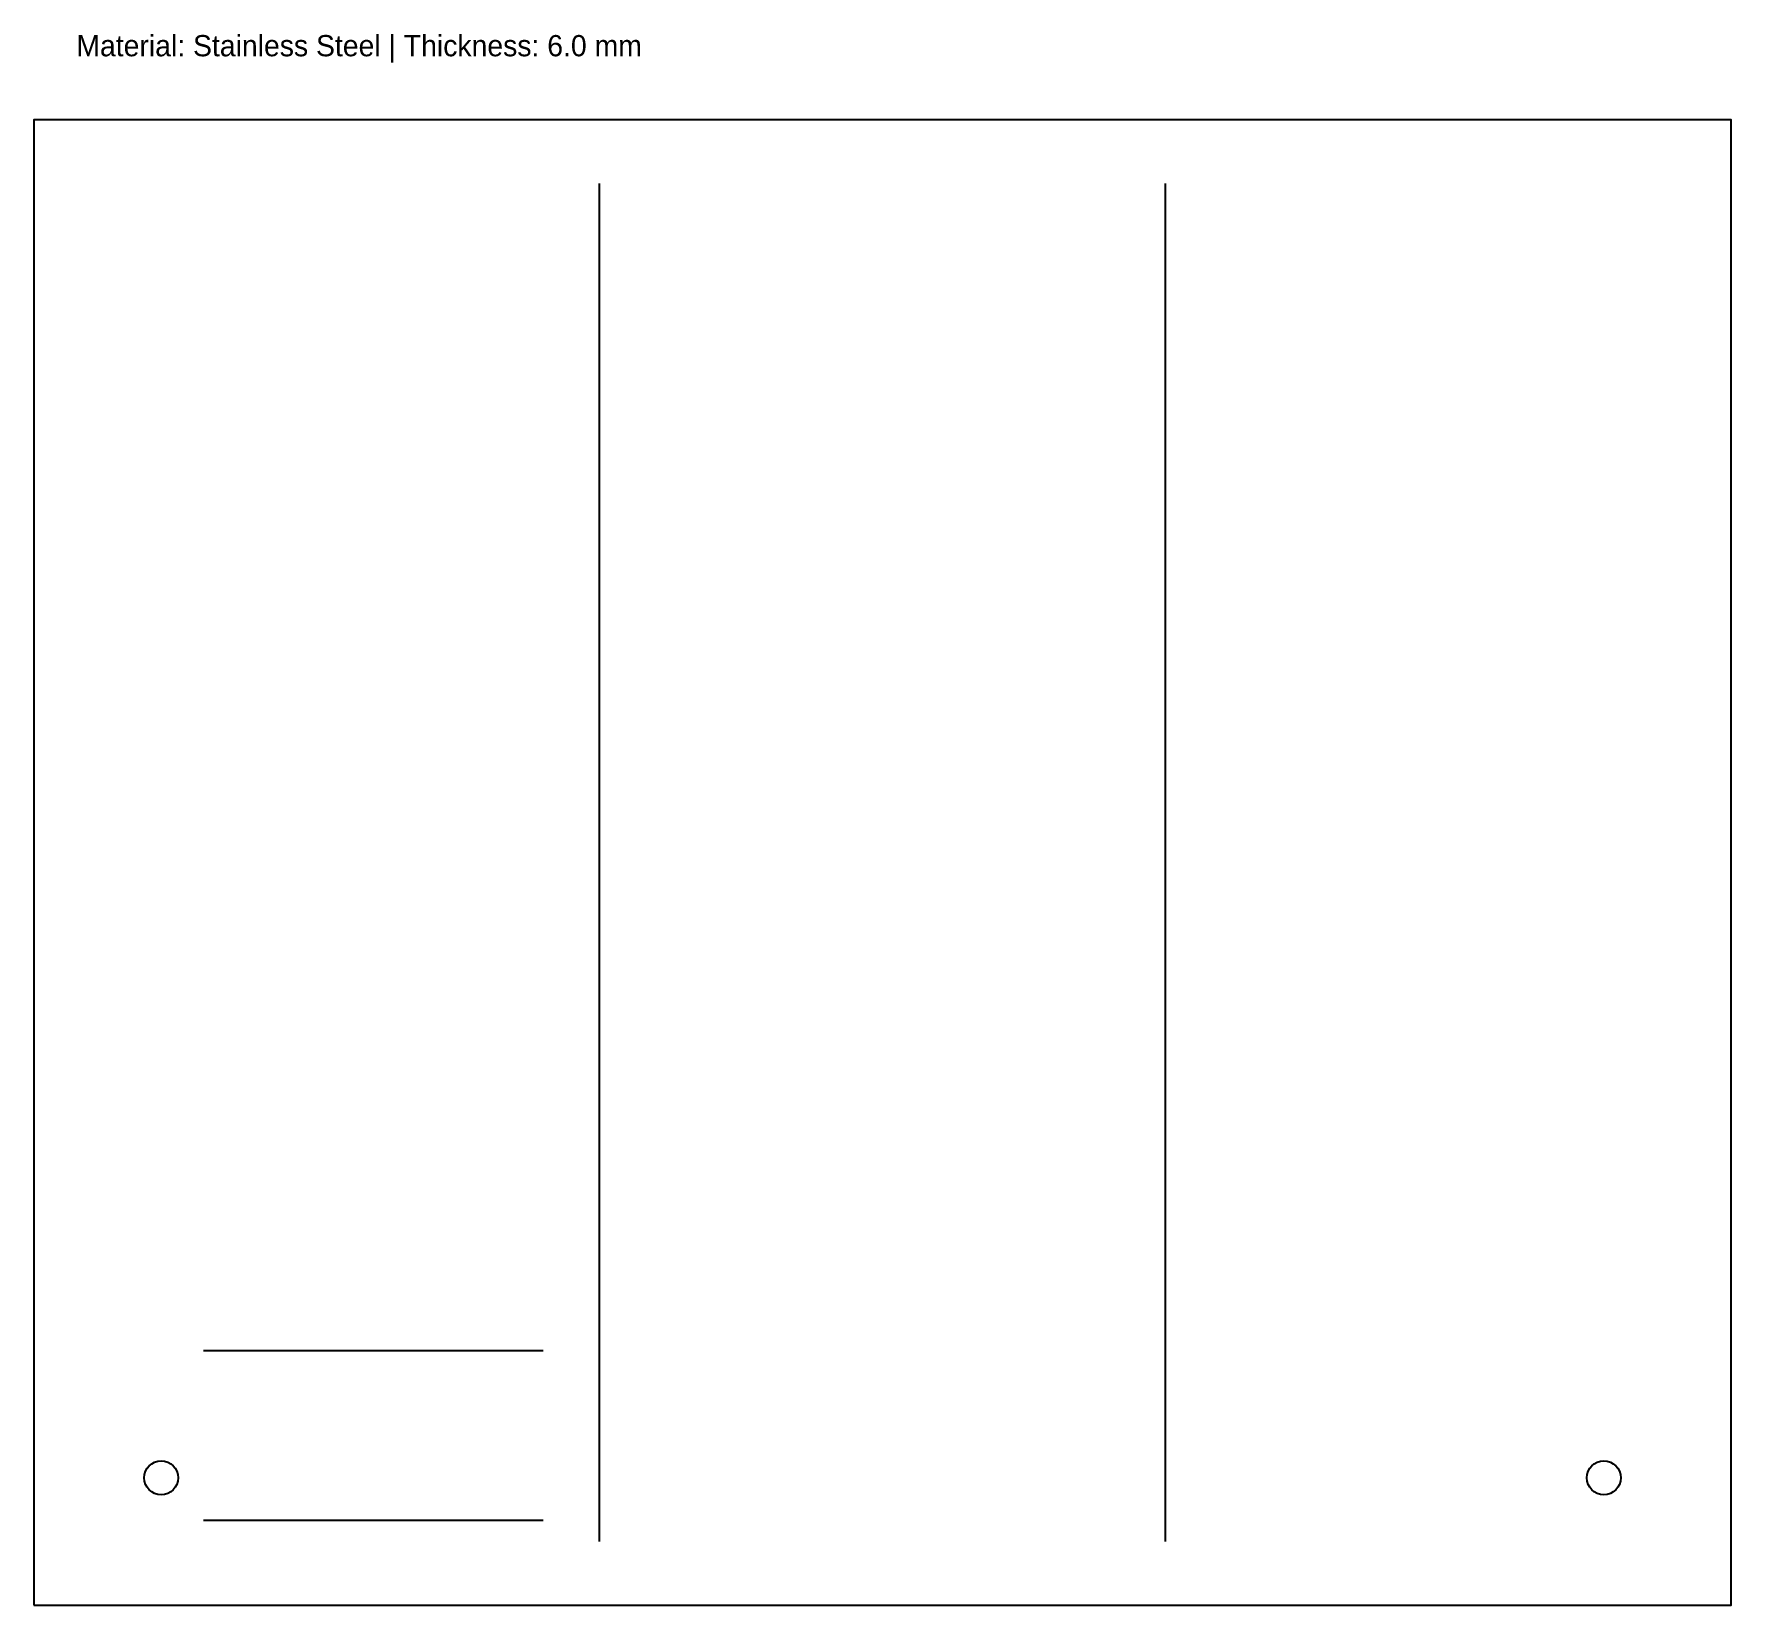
# Model space of a CAD drawing. Header units: metres. Extents: x 0 to 400, y 0 to 370.
import ezdxf

# ---------------------------------------------------------------- set-up
doc = ezdxf.new("R2010")
doc.units = ezdxf.units.M

msp = doc.modelspace()

# ---------------------------------------------------------------- linework, layer by layer
at = {"layer": 'BEND'}
for p, q in [((133.33, 15), (133.33, 335)), ((266.67, 15), (266.67, 335))]:
    msp.add_line(p, q, dxfattribs=at)
at = {"layer": 'CUT'}
msp.add_lwpolyline([(0, 0), (400, 0), (400, 350), (0, 350)], close=True, dxfattribs=at)
at = {"layer": 'HOLES'}
for centre in [(30, 30), (370, 30)]:
    msp.add_circle(centre, 4, dxfattribs=at)
at = {"layer": 'WELDS', "linetype": 'CONTINUOUS'}
for p, q in [((40, 60), (120, 60)), ((40, 20), (120, 20))]:
    msp.add_line(p, q, dxfattribs=at)

# ---------------------------------------------------------------- texts
at = {"layer": 'NOTES'}
msp.add_text('Material: Stainless Steel | Thickness: 6.0 mm', height=5, dxfattribs=at).set_placement((10, 365))

doc.saveas('drawing.dxf')
